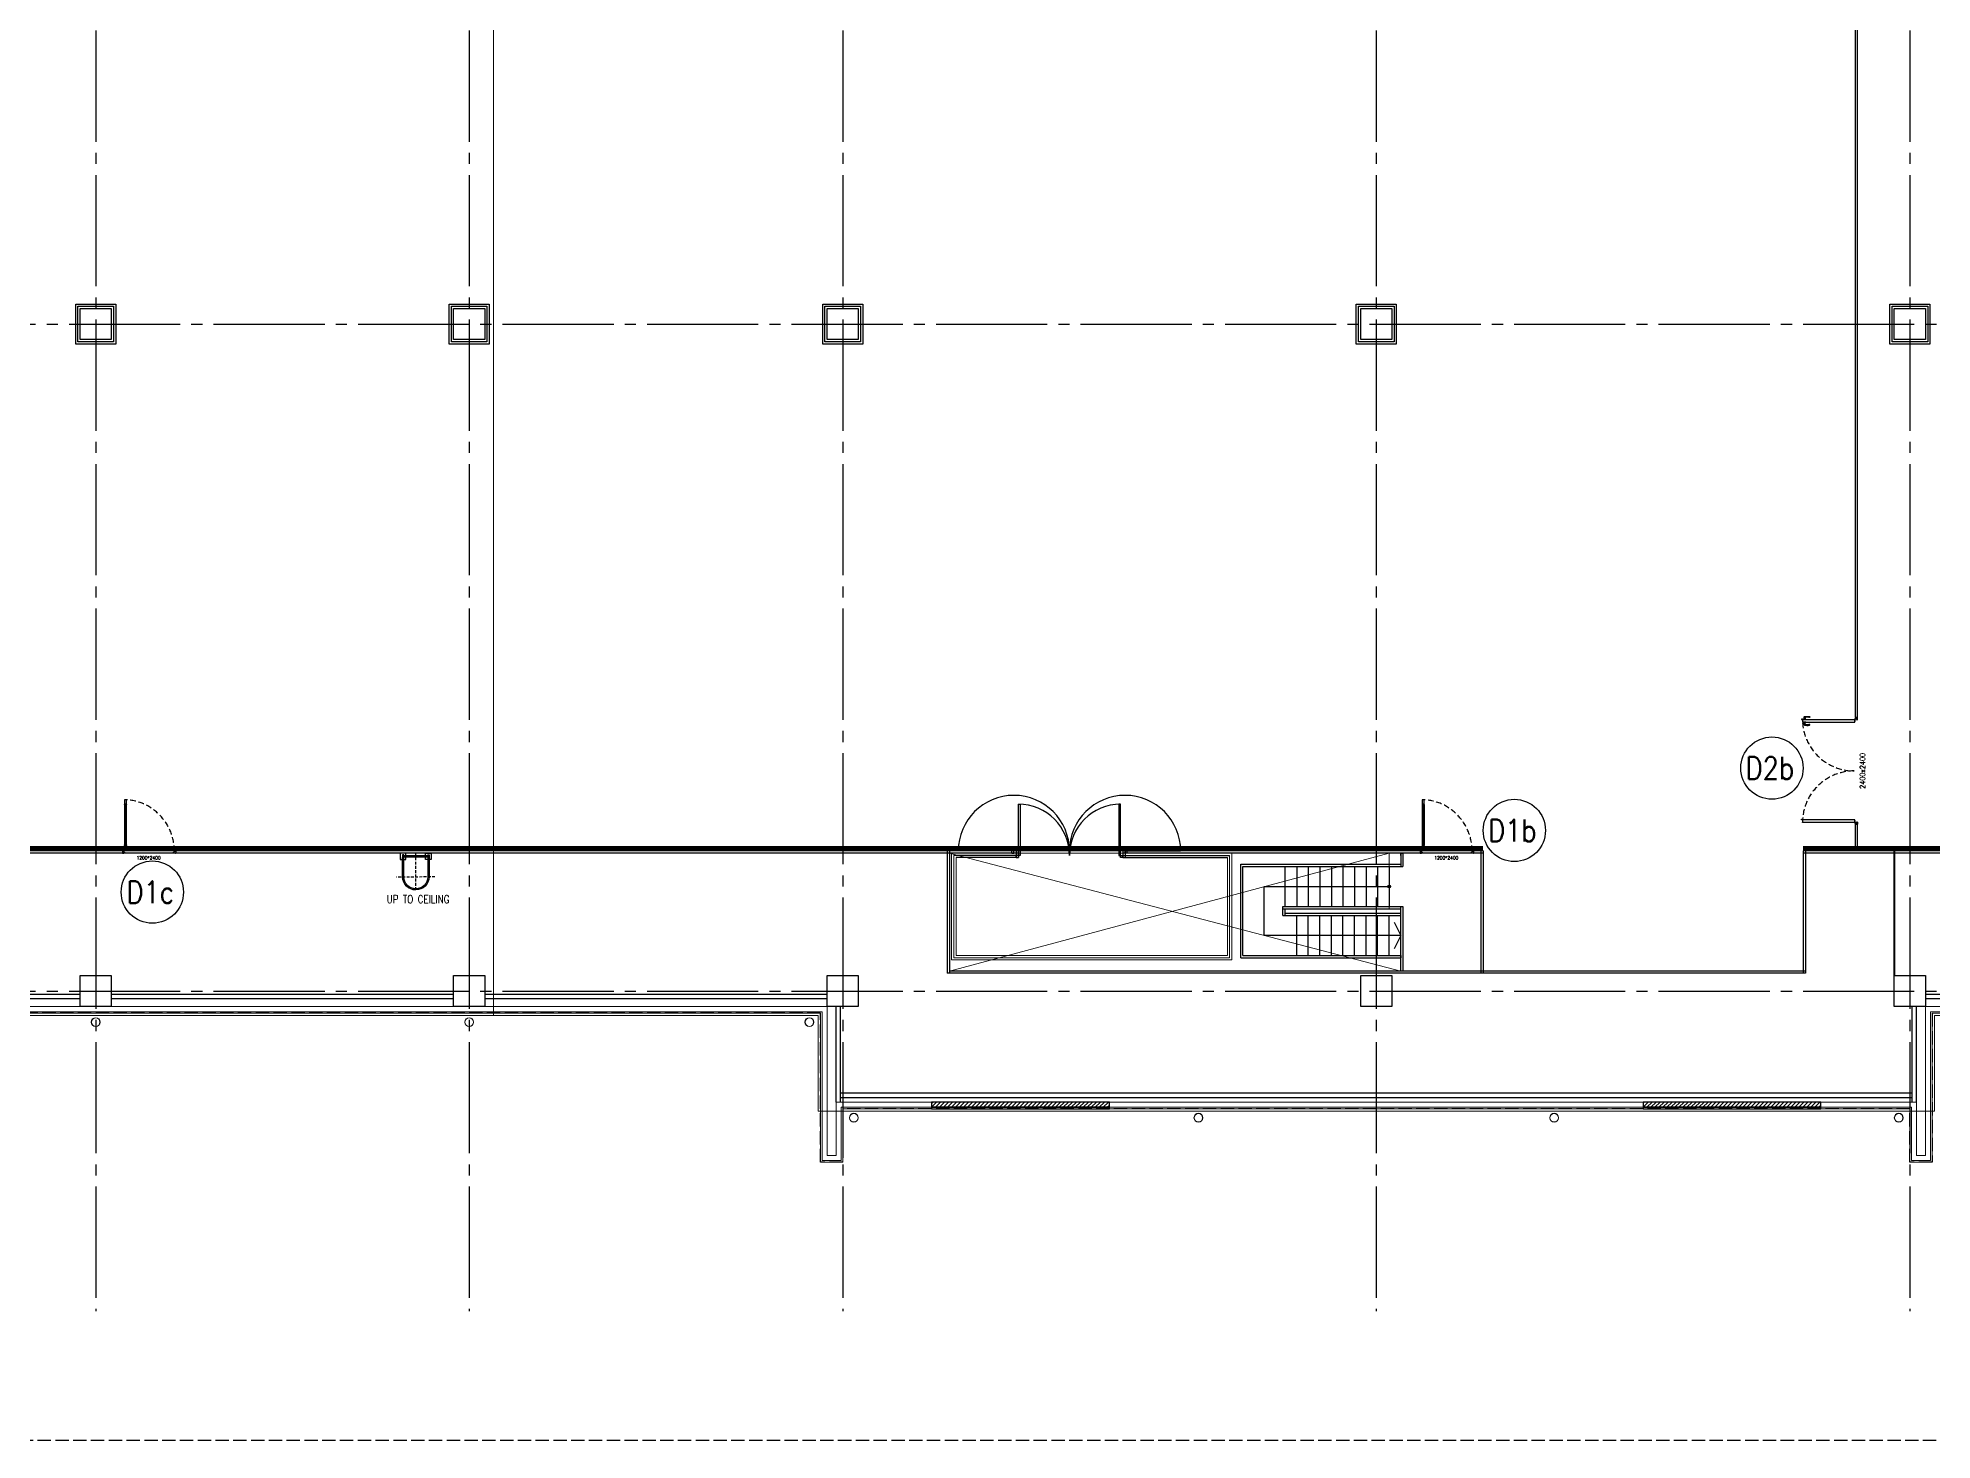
# Model space of a CAD drawing. Header units: millimetres. Extents: x -960 to 41501, y -1010 to 11880.
# Drawn here: x 10910 to 15170, y -1010 to 2144 of the extents above; entities that cross this region are included whole.
import ezdxf
from ezdxf.enums import TextEntityAlignment as Align
from ezdxf.lldxf.tags import DXFTag

# ---------------------------------------------------------------- set-up
doc = ezdxf.new("R2010")
doc.units = ezdxf.units.MM
doc.header["$LTSCALE"] = 100
for name, pattern in [('188K-SM-03-F10-ARCH-PA-Y2257103$0$18P6-SM-03-C40-ARCH-PA-Y2211058$0$DASHED', [19.05, 12.7, -6.35]), ('188K-SM-03-F10-ARCH-PA-Y2257103$0$AP5A-SM-03-F20-ARCH-PA-Y2230801+Y2230803$0$ALL-PA-TXT-Y2221201$0$DASHED', [19.05, 12.7, -6.35]), ('188K-SM-03-F10-ARCH-PA-Y2257103$0$DASHED', [19.05, 12.7, -6.35]), ('X-S-FAB-L10$0$COL-CEN-LIN', [3.25, 2.5, -0.25, 0.25, -0.25]), ('X-S-FAB-L10$0$HIDDEN', [0.4, 0.3, -0.1])]:
    doc.linetypes.add(name, pattern=pattern)
for name, color, linetype in [('0-xref', 7, 'Continuous'), ('188K-SM-03-F10-ARCH-PA-Y2257103$0$K-0-TXT-高度', 1, 'Continuous'), ('188K-SM-03-F10-ARCH-PA-Y2257103$0$K-Divider-7.5', 230, 'Continuous'), ('188K-SM-03-F10-ARCH-PA-Y2257103$0$K-Door', 4, 'Continuous'), ('188K-SM-03-F10-ARCH-PA-Y2257103$0$K-P-LAD-420', 5, 'Continuous'), ('188K-SM-03-F10-ARCH-PA-Y2257103$0$K-P1S-4.2-單抗', 3, 'Continuous'), ('188K-SM-03-F10-ARCH-PA-Y2257103$0$K-P2D-4.2-雙抗', 30, 'Continuous'), ('188K-SM-03-F10-ARCH-PA-Y2257103$0$K-TXT', 7, 'Continuous'), ('188K-SM-03-F10-ARCH-PA-Y2257103$0$K-岩棉 2hr 7.5-非抗', 14, 'Continuous'), ('188K-SM-03-F10-ARCH-PA-Y2257103$0$K-貼白鐵-1.5', 6, '188K-SM-03-F10-ARCH-PA-Y2257103$0$DASHED'), ('X-S-FAB-L10$0$0-arr', 8, 'Continuous'), ('X-S-FAB-L10$0$0-DIM-TXT', 8, 'Continuous'), ('X-S-FAB-L10$0$12', 8, 'Continuous'), ('X-S-FAB-L10$0$A-OBJE-MEP', 8, 'Continuous'), ('X-S-FAB-L10$0$A-WALL-EX', 8, 'Continuous'), ('X-S-FAB-L10$0$BLOCK', 8, 'Continuous'), ('X-S-FAB-L10$0$CCL', 8, 'X-S-FAB-L10$0$COL-CEN-LIN'), ('X-S-FAB-L10$0$COL', 8, 'Continuous'), ('X-S-FAB-L10$0$COL-S', 8, 'Continuous'), ('X-S-FAB-L10$0$Door', 8, 'Continuous'), ('X-S-FAB-L10$0$DW_Frame', 8, 'Continuous'), ('X-S-FAB-L10$0$ELEV', 8, 'Continuous'), ('X-S-FAB-L10$0$HID', 8, 'X-S-FAB-L10$0$HIDDEN'), ('X-S-FAB-L10$0$HR', 8, 'Continuous'), ('X-S-FAB-L10$0$OPEN', 8, 'Continuous'), ('X-S-FAB-L10$0$S-FNDN', 8, 'Continuous'), ('X-S-FAB-L10$0$ST', 8, 'Continuous'), ('X-S-FAB-L10$0$WALL_188K_EX', 8, 'Continuous')]:
    doc.layers.add(name, color=color, linetype=linetype)
doc.styles.add('188K-SM-03-F10-ARCH-PA-Y2257103$0$14P7-XFDP10$0$AA-TXT', font='simplex.shx', dxfattribs={"width": 0.8, "bigfont": 'chineset.shx'})
doc.styles.add('188K-SM-03-F10-ARCH-PA-Y2257103$0$18P2-XFDP10$0$AA-TXT', font='simplex.shx', dxfattribs={"width": 0.8, "bigfont": 'chineset.shx'})
doc.styles.add('188K-SM-03-F10-ARCH-PA-Y2257103$0$AP5A-SM-03-F20-ARCH-PA-Y2230801+Y2230803$0$ALL-PA-TXT-Y2221201$0$Standard', font='txt.shx', dxfattribs={"bigfont": 'chineset.shx'})
doc.styles.add('188K-SM-03-F10-ARCH-PA-Y2257103$0$Standard', font='txt.shx', dxfattribs={"bigfont": 'chineset.shx'})
doc.styles.add('X-S-FAB-L10$0$CHINA', font='simplex.shx', dxfattribs={"width": 0.75, "bigfont": 'chineset.shx'})
doc.styles.add('X-S-FAB-L10$0$Standard', font='', dxfattribs={"width": 0.8})
doc.styles.add('X-S-FAB-L10$0$TG_NOTE_TEXT', font='simplex.shx', dxfattribs={"width": 0.75, "bigfont": 'chineset.shx'})
doc.styles.get('X-S-FAB-L10$0$Standard').set_extended_font_data('Microsoft JhengHei')
tags = doc.linetypes.add('188K-SM-03-F10-ARCH-PA-Y2257103$0$S.P_LINE', pattern='A,12.7,-5.08,["S.P",188K-SM-03-F10-ARCH-PA-Y2257103$0$Standard,S=4,R=0,X=-2.54,Y=-1.27],-6.35', length=24.13).pattern_tags.tags
tags[6] = DXFTag(74, 10)

# ---------------------------------------------------------------- blocks, each defined once
blk = doc.blocks.new('X-S-FAB-L10$0$FAB2-L05')
at = {"layer": 'X-S-FAB-L10$0$CCL'}
for p, q in [((-15120, 11005), (-15120, 0)), ((-14280, 11005), (-14280, 0)), ((-13440, 11005), (-13440, 0)), ((-12240, 11005), (-12240, 0)), ((-11040, 11005), (-11040, 0)), ((-26880, 2220), (1210, 2220)), ((-26880, 720), (1210, 720))]:
    blk.add_line(p, q, dxfattribs=at)
at = {"layer": 'X-S-FAB-L10$0$COL-S'}
for points in [[(-15155, 2255), (-15085, 2255), (-15085, 2185), (-15155, 2185)], [(-14315, 2255), (-14245, 2255), (-14245, 2185), (-14315, 2185)], [(-13475, 2255), (-13405, 2255), (-13405, 2185), (-13475, 2185)], [(-12275, 2255), (-12205, 2255), (-12205, 2185), (-12275, 2185)], [(-11075, 2255), (-11005, 2255), (-11005, 2185), (-11075, 2185)], [(-15155, 755), (-15085, 755), (-15085, 685), (-15155, 685)], [(-14315, 755), (-14245, 755), (-14245, 685), (-14315, 685)], [(-13475, 755), (-13405, 755), (-13405, 685), (-13475, 685)], [(-12275, 755), (-12205, 755), (-12205, 685), (-12275, 685)], [(-11075, 755), (-11005, 755), (-11005, 685), (-11075, 685)]]:
    blk.add_lwpolyline(points, close=True, dxfattribs=at)
blk = doc.blocks.new('*U216')
at = {"color": 0}
for p, q in [((-5, -5), (-5, 0)), ((235, -5), (235, 0))]:
    blk.add_line(p, q, dxfattribs=at)
for points in [[(0, 0), (0, 115), (4.375, 115), (4.375, 0)], [(230, 0), (230, 115), (225.625, 115), (225.625, 0)]]:
    blk.add_lwpolyline(points, close=True, dxfattribs=at)
for centre, start, end in [((0, 0), 0, 90), ((230, 0), 90, 180)]:
    blk.add_arc(centre, 115, start, end, dxfattribs=at)
at = {"layer": 'X-S-FAB-L10$0$DW_Frame'}
for points in [[(-5, -5), (0, -5), (0, 0), (-5, 0)], [(235, -5), (230, -5), (230, 0), (235, 0)]]:
    blk.add_lwpolyline(points, dxfattribs=at)
at = {"color": 0, "style": 'X-S-FAB-L10$0$Standard', "width": 0.5}
for tag, p in [('NO', (-5, 5)), ('TYPE', (24.375, 5))]:
    blk.add_attdef(tag, text='', height=10, dxfattribs=at).set_placement(p, align=Align.BOTTOM_RIGHT)
blk.add_attdef('DESC', text='', height=10, dxfattribs=at).set_placement((24.375, 10), align=Align.BOTTOM_LEFT)
at = {"color": 0, "style": 'X-S-FAB-L10$0$TG_NOTE_TEXT', "width": 0.5, "flags": 1}
blk.add_attdef('WH', text='', height=20, dxfattribs=at).set_placement((235, 5), align=Align.BOTTOM_LEFT)
blk = doc.blocks.new('X-S-FAB-L10')
at = {"layer": 'X-S-FAB-L10$0$WALL_188K_EX'}
h = blk.add_hatch(dxfattribs=at)
h.set_pattern_fill('LINE', color=256, scale=2, angle=45)
h.set_pattern_definition([(45, (13221.6165, -265), (-4.49013, 4.49013), [])])
h.paths.add_polyline_path([(12920, -261.5), (13320, -261.5), (13320, -250), (12920, -250)])
h = blk.add_hatch(dxfattribs=at)
h.set_pattern_fill('LINE', color=256, scale=2, angle=45)
h.set_pattern_definition([(45, (14821.6165, -265), (-4.49013, 4.49013), [])])
h.paths.add_polyline_path([(14520, -261.5), (14920, -261.5), (14920, -250), (14520, -250)])
for p, q in [((13100, 310, 0), (13100, 315, 0)), ((13360, 310, 0), (13360, 315, 0))]:
    blk.add_line(p, q)
at = {"elevation": 0}
for points in [[(13105, 315), (12980, 315), (12980, 319.4), (13105, 319.4)], [(13355, 315), (13480, 315), (13480, 319.4), (13355, 319.4)]]:
    blk.add_lwpolyline(points, close=True, dxfattribs=at)
for centre in [(13105, 315, 0), (13355, 315, 0)]:
    blk.add_arc(centre, 125, 0, 180)
at = {"layer": 'X-S-FAB-L10$0$0-arr'}
for p, q in [((13960, 155), (13975, 125)), ((13975, 125), (13960, 95))]:
    blk.add_line(p, q, dxfattribs=at)
blk.add_circle((13949, 235), 3, dxfattribs=at)
at = {"layer": 'X-S-FAB-L10$0$12'}
for p, q in [((13667.5, 125), (13667.5, 235)), ((13667.5, 235), (13949, 235)), ((13975, 125), (13667.5, 125))]:
    blk.add_line(p, q, dxfattribs=at)
at = {"layer": 'X-S-FAB-L10$0$A-OBJE-MEP', "lineweight": 0, "flags": 128}
for points in [[(11049.5, -70, 1), (11030.5, -70, 1)], [(11889.5, -70, 1), (11870.5, -70, 1)], [(12654.5, -70, 1), (12635.5, -70, 1)], [(12754.5, -285, 1), (12735.5, -285, 1)], [(13529.5, -285, 1), (13510.5, -285, 1)], [(14329.5, -285, 1), (14310.5, -285, 1)], [(15104.5, -285, 1), (15085.5, -285, 1)]]:
    blk.add_lwpolyline(points, format="xyb", close=True, dxfattribs=at)
at = {"layer": 'X-S-FAB-L10$0$A-OBJE-MEP', "lineweight": 0}
for centre in [(11040, -70), (11880, -70), (12645, -70), (12745, -285), (13520, -285), (14320, -285), (15095, -285)]:
    blk.add_circle(centre, 10, dxfattribs=at)
at = {"layer": 'X-S-FAB-L10$0$A-WALL-EX', "lineweight": 0}
for p, q in [((12670, -46.5), (7705, -46.5)), ((12673.5, -46.5), (12670, -46.5)), ((12673.5, -46.5), (12670, -46.5)), ((12673.5, -50), (12673.5, -46.5)), ((12673.5, -381.5), (12673.5, -50)), ((15170, -46.5), (15166.5, -46.5)), ((15166.5, -46.5), (15166.5, -50)), ((15170, -46.5), (15166.5, -46.5)), ((15166.5, -50), (15166.5, -370)), ((17390, -46.5), (15170, -46.5)), ((12920, -265), (12920, -250)), ((13320, -265), (13320, -250)), ((14520, -265), (14520, -250)), ((14920, -265), (14920, -250)), ((12716.5, -261.5), (12716.5, -265)), ((12720, -261.5), (12716.5, -261.5)), ((12716.5, -261.5), (12716.5, -265)), ((12716.5, -265), (12716.5, -381.5)), ((12920, -261.5), (12720, -261.5)), ((14520, -261.5), (13320, -261.5)), ((15120, -261.5), (14920, -261.5)), ((15123.5, -261.5), (15120, -261.5)), ((15123.5, -265), (15123.5, -261.5)), ((15123.5, -265), (15123.5, -261.5)), ((15123.5, -381.5), (15123.5, -265)), ((12673.5, -381.5), (12685, -381.5)), ((12673.5, -381.5), (12685, -381.5)), ((12705, -381.5), (12685, -381.5)), ((12705, -381.5), (12716.5, -381.5)), ((12705, -381.5), (12716.5, -381.5)), ((15123.5, -381.5), (15135, -381.5)), ((15123.5, -381.5), (15135, -381.5)), ((15166.5, -381.5), (15135, -381.5)), ((15166.5, -381.5), (15166.5, -370)), ((15166.5, -381.5), (15166.5, -370))]:
    blk.add_line(p, q, dxfattribs=at)
at = {"layer": 'X-S-FAB-L10$0$A-WALL-EX', "lineweight": 0, "flags": 128}
for points in [[(12673.5, -35), (7705, -35)], [(12685, -35), (12673.5, -35)], [(12685, -370), (12685, -35)], [(15155, -35), (15166.5, -35)], [(15155, -35), (15155, -370)], [(17390, -35), (15166.5, -35)], [(7705, -50), (12670, -50)], [(7705, -50), (12670, -50)], [(7705, -50), (12670, -50)], [(7705, -50), (12670, -50)], [(7705, -50), (12670, -50)], [(7705, -50), (12670, -50)], [(7705, -50), (12670, -50)], [(7705, -50), (12670, -50)], [(12670, -50), (12670, -385)], [(15170, -381.5), (15170, -50)], [(15170, -50), (17390, -50)], [(12705, -250), (12705, -261.5)], [(12920, -250), (12705, -250)], [(14520, -250), (13320, -250)], [(15135, -250), (14920, -250)], [(15135, -250), (15135, -261.5)], [(12705, -261.5), (12705, -370)], [(12720, -265), (12920, -265)], [(12720, -385), (12720, -265)], [(15120, -265), (12720, -265)], [(15120, -265), (12720, -265)], [(15120, -265), (12720, -265)], [(12920, -265), (12720, -265)], [(12920, -265), (12720, -265)], [(12920, -265), (12720, -265)], [(12920, -265), (12720, -265)], [(13320, -265), (14520, -265)], [(14520, -265), (13320, -265)], [(14520, -265), (13320, -265)], [(14520, -265), (13320, -265)], [(14520, -265), (13320, -265)], [(14920, -265), (15120, -265)], [(15120, -265), (14920, -265)], [(15120, -265), (14920, -265)], [(15120, -265), (14920, -265)], [(15120, -265), (14920, -265)], [(15120, -265), (15120, -385)], [(15135, -370), (15135, -261.5)], [(12705, -370), (12685, -370)], [(15155, -370), (15135, -370)], [(15170, -385), (15170, -381.5)], [(12670, -385), (12673.5, -385)], [(12673.5, -385), (12716.5, -385)], [(12720, -385), (12716.5, -385)], [(15120, -385), (15123.5, -385)], [(15123.5, -385), (15170, -385)]]:
    blk.add_lwpolyline(points, dxfattribs=at)
at = {"layer": 'X-S-FAB-L10$0$COL'}
blk.add_line((13975, 125), (13667.5, 125), dxfattribs=at)
at = {"layer": 'X-S-FAB-L10$0$COL-S'}
for p, q in [((11005, 1535), (11075, 1535)), ((11005, 1465), (11005, 1535)), ((11075, 1535), (11075, 1465)), ((11845, 1535), (11915, 1535)), ((11845, 1465), (11845, 1535)), ((11915, 1535), (11915, 1465)), ((12685, 1535), (12755, 1535)), ((12685, 1465), (12685, 1535)), ((12755, 1535), (12755, 1465)), ((13885, 1535), (13955, 1535)), ((13885, 1465), (13885, 1535)), ((13955, 1535), (13955, 1465)), ((15085, 1535), (15155, 1535)), ((15085, 1465), (15085, 1535)), ((15155, 1535), (15155, 1465)), ((11075, 1465), (11005, 1465)), ((11915, 1465), (11845, 1465)), ((12755, 1465), (12685, 1465)), ((13955, 1465), (13885, 1465)), ((15155, 1465), (15085, 1465)), ((11005, 35), (11075, 35)), ((11005, -35), (11005, 35)), ((11075, 35), (11075, -35)), ((11845, 35), (11915, 35)), ((11845, -35), (11845, 35)), ((11915, 35), (11915, -35)), ((12685, 35), (12755, 35)), ((12685, -35), (12685, 35)), ((12755, 35), (12755, -35)), ((15085, 35), (15155, 35)), ((15085, -35), (15085, 35)), ((15155, 35), (15155, -35)), ((11075, -35), (11005, -35)), ((11915, -35), (11845, -35)), ((12755, -35), (12685, -35)), ((15155, -35), (15085, -35))]:
    blk.add_line(p, q, dxfattribs=at)
at = {"layer": 'X-S-FAB-L10$0$Door'}
blk.add_line((13110, 300), (13110, 305), dxfattribs=at)
at = {"layer": 'X-S-FAB-L10$0$DW_Frame', "elevation": 0}
for points in [[(13100, 310), (13105, 310), (13105, 315), (13100, 315)], [(13360, 310), (13355, 310), (13355, 315), (13360, 315)]]:
    blk.add_lwpolyline(points, dxfattribs=at)
at = {"layer": 'X-S-FAB-L10$0$ELEV', "lineweight": 0}
for p, q in [((12970, 75), (12970, 305)), ((12975, 300), (12975, 80)), ((13585, 80), (13585, 300)), ((13590, 305), (13590, 75)), ((13590, 75), (12970, 75)), ((12975, 80), (13585, 80))]:
    blk.add_line(p, q, dxfattribs=at)
at = {"layer": 'X-S-FAB-L10$0$ELEV'}
for p, q in [((13110, 305), (12970, 305)), ((13110, 300), (12975, 300)), ((13350, 305), (13590, 305)), ((13350, 300), (13350, 305)), ((13350, 300), (13585, 300))]:
    blk.add_line(p, q, dxfattribs=at)
at = {"layer": 'X-S-FAB-L10$0$ELEV', "lineweight": 0}
blk.add_lwpolyline([(13595, 310), (13595, 70), (12965, 70), (12965, 310)], close=True, dxfattribs=at)
at = {"layer": 'X-S-FAB-L10$0$HID'}
for p, q in [((12670, -50), (7705, -50)), ((12670, -385), (12670, -50)), ((15170, -50), (15170, -385)), ((15120, -265), (12720, -265)), ((12720, -265), (12720, -385)), ((15120, -385), (15120, -265)), ((12720, -385), (12670, -385)), ((15170, -385), (15120, -385)), ((2509.4, -1010), (17209, -1010))]:
    blk.add_line(p, q, dxfattribs=at)
at = {"layer": 'X-S-FAB-L10$0$HR'}
for p, q in [((13975, 310, 0), (13975, 280, 0)), ((13975, 305, 0), (13975, 310, 0)), ((13975, 310, 0), (13980, 310, 0)), ((13980, 310, 0), (13980, 280, 0)), ((13615, 285), (13975, 285, 0)), ((13615, 75), (13615, 285)), ((13620, 280), (13980, 280, 0)), ((13620, 80), (13620, 280)), ((13710, 190), (13975, 190, 0)), ((13710, 170), (13710, 190)), ((13710, 185), (13975, 185, 0)), ((13715, 170), (13715, 185)), ((13715, 175), (13975, 175)), ((13975, 185, 0), (13975, 190, 0)), ((13975, 45), (13975, 190)), ((13975, 190), (13980, 190)), ((13975, 170), (13975, 175)), ((13980, 190), (13980, 45)), ((13710, 170), (13975, 170)), ((13615, 75), (13975, 75)), ((13620, 80), (13975, 80)), ((13975, 80), (13975, 75)), ((13980, 45), (13975, 45))]:
    blk.add_line(p, q, dxfattribs=at)
at = {"layer": 'X-S-FAB-L10$0$OPEN', "lineweight": 0}
for p, q in [((12960, 310, 0), (13949, 310, 0)), ((12960, 45, 0), (12960, 310, 0)), ((13949, 310, 0), (12960, 45, 0)), ((12960, 310, 0), (13975, 45, 0)), ((13949, 310, 0), (13949, 185, 0)), ((13949, 185, 0), (13975, 185, 0)), ((13975, 185, 0), (13975, 45, 0)), ((13975, 45, 0), (12960, 45, 0))]:
    blk.add_line(p, q, dxfattribs=at)
at = {"layer": 'X-S-FAB-L10$0$OPEN'}
blk.add_line((13975, 45, 0), (13975, 185, 0), dxfattribs=at)
at = {"layer": 'X-S-FAB-L10$0$S-FNDN', "lineweight": 0, "flags": 128}
for points in [[(11935, 9055), (4350, 9055), (4350, 7470), (9330, 7470), (9330, -55), (11935, -55), (11935, 4530), (11070, 4530), (11070, 5003), (11935, 5003)], [(11070, 4530), (11935, 4530), (11935, -55), (12665, -55), (12665, -270), (15175, -270), (15175, -55), (15905, -55), (15905, 4530), (16672.5, 4530), (16672.5, 5003), (15905, 5003), (15905, 9055), (11935, 9055), (11935, 5003), (11070, 5003)]]:
    blk.add_lwpolyline(points, close=True, dxfattribs=at)
at = {"layer": 'X-S-FAB-L10$0$ST'}
for p, q in [((13715, 190), (13715, 280)), ((13741, 280), (13741, 190)), ((13767, 280), (13767, 190)), ((13793, 280), (13793, 190)), ((13819, 280), (13819, 190)), ((13845, 280), (13845, 190)), ((13871, 280), (13871, 190)), ((13897, 280), (13897, 190)), ((13923, 280), (13923, 190)), ((13949, 280), (13949, 190)), ((13741, 80), (13741, 170)), ((13767, 80), (13767, 170)), ((13793, 80), (13793, 170)), ((13819, 80), (13819, 170)), ((13845, 80), (13845, 170)), ((13871, 80), (13871, 170)), ((13897, 80), (13897, 170)), ((13923, 80), (13923, 170)), ((13949, 80), (13949, 170)), ((13975, 80), (13975, 170))]:
    blk.add_line(p, q, dxfattribs=at)
at = {"layer": 'X-S-FAB-L10$0$WALL_188K_EX'}
for points in [[(12920, -261.5), (13320, -261.5), (13320, -250), (12920, -250)], [(14520, -261.5), (14920, -261.5), (14920, -250), (14520, -250)], [(12920, -265), (13320, -265), (13320, -261.5), (12920, -261.5)], [(14520, -265), (14920, -265), (14920, -261.5), (14520, -261.5)]]:
    blk.add_lwpolyline(points, close=True, dxfattribs=at)
at = {"layer": 'X-S-FAB-L10$0$BLOCK'}
blk.add_blockref('X-S-FAB-L10$0$FAB2-L05', (26160, -720), dxfattribs=at)
at = {"layer": 'X-S-FAB-L10$0$Door'}
blk.add_blockref('*U216', (13115, 305), dxfattribs=at)
at = {"style": 'X-S-FAB-L10$0$TG_NOTE_TEXT', "width": 0.5, "flags": 1}
for p in [(7463.3, 9020), (18268.3, 8649), (11197.8, 4800.2), (16485.8, 4800.2), (25420.3, 2635), (13360, 320, 0), (7463.3, -33.3)]:
    blk.add_attdef('WH', text='', height=20, dxfattribs=at).set_placement(p, align=Align.BOTTOM_LEFT)
at = {"width": 0.5}
for style, p in [('X-S-FAB-L10$0$TG_NOTE_TEXT', (7585, 9020)), ('X-S-FAB-L10$0$TG_NOTE_TEXT', (18390, 8649)), ('X-S-FAB-L10$0$TG_NOTE_TEXT', (11117.5, 4813.5)), ('X-S-FAB-L10$0$TG_NOTE_TEXT', (16607.5, 4813.5)), ('X-S-FAB-L10$0$TG_NOTE_TEXT', (25350, 2635)), ('X-S-FAB-L10$0$Standard', (13129.4, 325, 0)), ('X-S-FAB-L10$0$TG_NOTE_TEXT', (7585, -20))]:
    blk.add_attdef('DESC', text='', height=10, dxfattribs=dict(at, style=style)).set_placement(p, align=Align.BOTTOM_LEFT)
for tag, style, p in [('TYPE', 'X-S-FAB-L10$0$TG_NOTE_TEXT', (7619.3, 9020)), ('NO', 'X-S-FAB-L10$0$TG_NOTE_TEXT', (7650.1, 9020)), ('TYPE', 'X-S-FAB-L10$0$TG_NOTE_TEXT', (18424.2, 8649)), ('NO', 'X-S-FAB-L10$0$TG_NOTE_TEXT', (18455, 8649)), ('NO', 'X-S-FAB-L10$0$TG_NOTE_TEXT', (11088.6, 4813.5)), ('TYPE', 'X-S-FAB-L10$0$TG_NOTE_TEXT', (11151.8, 4813.5)), ('TYPE', 'X-S-FAB-L10$0$TG_NOTE_TEXT', (16641.8, 4813.5)), ('NO', 'X-S-FAB-L10$0$TG_NOTE_TEXT', (16672.6, 4813.5)), ('NO', 'X-S-FAB-L10$0$TG_NOTE_TEXT', (25313, 2635)), ('TYPE', 'X-S-FAB-L10$0$TG_NOTE_TEXT', (25350, 2635)), ('NO', 'X-S-FAB-L10$0$Standard', (13100, 320, 0)), ('TYPE', 'X-S-FAB-L10$0$Standard', (13129.4, 320, 0)), ('TYPE', 'X-S-FAB-L10$0$TG_NOTE_TEXT', (7619.3, -20)), ('NO', 'X-S-FAB-L10$0$TG_NOTE_TEXT', (7650.1, -20))]:
    blk.add_attdef(tag, text='', height=10, dxfattribs=dict(at, style=style)).set_placement(p, align=Align.BOTTOM_RIGHT)
at = {"style": 'X-S-FAB-L10$0$TG_NOTE_TEXT', "width": 0.5, "flags": 1}
for rotation, p in [(180, (43, 7480)), (180, (943, 7480)), (90, (24310, 3717.8)), (270, (17080, 1711.7))]:
    blk.add_attdef('WH', text='', height=20, rotation=rotation, dxfattribs=at).set_placement(p, align=Align.BOTTOM_LEFT)
at = {"width": 0.5}
for rotation, style, p in [(180, 'X-S-FAB-L10$0$Standard', (317.6, 7480)), (180, 'X-S-FAB-L10$0$Standard', (1217.6, 7480)), (90, 'X-S-FAB-L10$0$TG_NOTE_TEXT', (24310, 3647.5)), (270, 'X-S-FAB-L10$0$TG_NOTE_TEXT', (17080, 1605))]:
    blk.add_attdef('DESC', text='', height=10, rotation=rotation, dxfattribs=dict(at, style=style)).set_placement(p, align=Align.BOTTOM_LEFT)
for tag, rotation, style, p in [('TYPE', 180, 'X-S-FAB-L10$0$Standard', (317.6, 7480)), ('NO', 180, 'X-S-FAB-L10$0$Standard', (347, 7480)), ('TYPE', 180, 'X-S-FAB-L10$0$Standard', (1217.6, 7480)), ('NO', 180, 'X-S-FAB-L10$0$Standard', (1247, 7480)), ('TYPE', 90, 'X-S-FAB-L10$0$TG_NOTE_TEXT', (24310, 3647.5)), ('NO', 90, 'X-S-FAB-L10$0$TG_NOTE_TEXT', (24310, 3610.5)), ('TYPE', 270, 'X-S-FAB-L10$0$TG_NOTE_TEXT', (17080, 1605)), ('NO', 270, 'X-S-FAB-L10$0$TG_NOTE_TEXT', (17080, 1573))]:
    blk.add_attdef(tag, text='', height=10, rotation=rotation, dxfattribs=dict(at, style=style)).set_placement(p, align=Align.BOTTOM_RIGHT)
at = {"layer": 'X-S-FAB-L10$0$0-DIM-TXT', "style": 'X-S-FAB-L10$0$CHINA', "width": 0.75}
for p in [(667.4, 7855.1, -2689.4), (22627.4, 6728.8), (25644.7, 6728.8), (24778.8, 5569.1), (1118.3, 4980), (417.8, 4594.6), (23874.8, 4355), (22927.4, 4330.1), (23749.9, 3901.4), (417.8, 3765.2), (1118.3, 3730), (417.8, 3115.8), (536.9, 2227.8), (16909, 1782.7), (888.4, 880.5), (16977.4, 750), (18878.8, 750), (21364, 526.9), (25641.2, 553.2)]:
    blk.add_attdef('HIG', text='', height=80, dxfattribs=at).set_placement(p, align=Align.MIDDLE_LEFT)
blk = doc.blocks.new('188K-SM-03-F10-ARCH-PA-Y2257103$0$單開庫板門-1200x2400)圓型拉環鎖+輔助鎖)')
at = {"ltscale": 0.1}
for p, q in [((26008.6, -11403.6), (26004.5, -11403.6)), ((26004.5, -11403.6), (26004.5, -11414.1)), ((26004.5, -11414.1), (26004.5, -11415.3)), ((26004.5, -11414.1), (26008.6, -11414.1)), ((26004.5, -11415.4), (26004.6, -11415.5)), ((26008.6, -11414), (26004.6, -11414)), ((26004.6, -11414.3), (26004.6, -11414.2)), ((26004.6, -11415.3), (26004.6, -11414.5)), ((26004.7, -11414.1), (26006.5, -11414.1)), ((26005.1, -11414.4), (26004.7, -11414.4)), ((26004.7, -11414.5), (26005.1, -11414.5)), ((26004.7, -11414.5), (26004.7, -11506)), ((26004.7, -11506), (26004.7, -11414.5)), ((26004.7, -11414.5), (26004.7, -11414.5)), ((26004.7, -11415.4), (26004.7, -11415.3)), ((26005.2, -11414.4), (26005.2, -11414.4)), ((26006.5, -11414.1), (26006.6, -11414.1)), ((26006.6, -11414.1), (26006.6, -11414.1)), ((26006.6, -11414.1), (26008.4, -11414.1)), ((26008.4, -11414.4), (26008, -11414.4)), ((26008, -11414.4), (26008, -11414.4)), ((26008, -11414.5), (26008.4, -11414.5)), ((26008.4, -11506), (26008.4, -11414.5)), ((26008.4, -11414.5), (26008.4, -11414.5)), ((26008.4, -11414.5), (26008.4, -11506)), ((26008.4, -11415.3), (26008.4, -11415.4)), ((26008.5, -11414.2), (26008.5, -11414.3)), ((26008.5, -11414.5), (26008.5, -11415.3)), ((26008.5, -11415.5), (26008.6, -11415.4)), ((26008.6, -11414.1), (26008.6, -11403.6)), ((26008.6, -11415.3), (26008.6, -11414.1)), ((25999.5, -11519.7), (25999.5, -11523.2)), ((26002.5, -11519.1), (26000, -11519.1)), ((26000, -11523.7), (26002.4, -11523.7)), ((26002.4, -11523.7), (26004.1, -11522.6)), ((26002.9, -11518.5), (26002.6, -11518.5)), ((26002.6, -11518.5), (26002.6, -11521)), ((26002.6, -11521.9), (26002.6, -11519.3)), ((26002.6, -11521), (26002.9, -11521)), ((26003.4, -11521.9), (26002.6, -11521.9)), ((26002.9, -11521), (26002.9, -11518.5)), ((26003.3, -11522.2), (26003.3, -11522)), ((26003.3, -11522), (26003.4, -11522)), ((26004, -11522.2), (26003.3, -11522.2)), ((26008.3, -11517.5), (26003.6, -11517.5)), ((26003.6, -11517.5), (26003.6, -11517.7)), ((26003.6, -11517.7), (26008.3, -11517.7)), ((26004.1, -11521.9), (26003.9, -11521.9)), ((26003.9, -11522), (26004, -11522)), ((26004, -11522), (26004, -11522.2)), ((26004.2, -11522.4), (26004.2, -11521.9)), ((26008.6, -11506.4), (26004.5, -11506.4)), ((26004.5, -11506.4), (26004.5, -11518)), ((26004.5, -11518), (26008.6, -11518)), ((26004.7, -11506), (26004.7, -11506)), ((26008.3, -11517.7), (26008.3, -11517.5)), ((26008.4, -11506), (26008.4, -11506)), ((26008.6, -11518), (26008.6, -11506.4)), ((26114.8, -11521.9), (26115.1, -11521.9)), ((26114.8, -11522.4), (26114.8, -11521.9)), ((26114.9, -11522), (26114.9, -11522.2)), ((26115.1, -11522), (26114.9, -11522)), ((26114.9, -11522.2), (26115.7, -11522.2)), ((26116.6, -11523.7), (26114.9, -11522.6)), ((26115.5, -11521.9), (26116.3, -11521.9)), ((26115.7, -11522), (26115.5, -11522)), ((26115.7, -11522.2), (26115.7, -11522)), ((26116.3, -11521.9), (26116.3, -11519.3)), ((26116.5, -11519.1), (26119, -11519.1)), ((26119, -11523.7), (26116.6, -11523.7)), ((26119.5, -11519.7), (26119.5, -11523.2))]:
    blk.add_line(p, q, dxfattribs=at)
for points in [[(25999.5, -11518.9), (25999.5, -11523.9)], [(26119.5, -11518.9), (26119.5, -11523.9)]]:
    blk.add_lwpolyline(points)
blk.add_lwpolyline([(26006.6, -11506.4), (26006.5, -11506.3), (26004.7, -11506.3, -0.414214), (26004.6, -11506.3), (26004.6, -11506.1, -0.414214), (26004.7, -11506.1), (26005.1, -11506.1, 0.414214), (26005.2, -11506.1), (26005.2, -11506, 0.414214), (26005.1, -11506), (26004.7, -11506, -0.414214), (26004.6, -11506), (26004.6, -11505.2, -0.414214), (26004.7, -11505.2), (26004.7, -11505.2, 0.414214), (26004.7, -11505.2), (26004.7, -11505, 0.72636), (26004.6, -11505), (26004.5, -11505.1, 0.158507), (26004.5, -11505.2), (26004.5, -11506.4, 0.414214), (26004.6, -11506.5), (26008.6, -11506.5, 0.414214), (26008.6, -11506.4), (26008.6, -11505.2, 0.158507), (26008.6, -11505.1), (26008.5, -11505, 0.72636), (26008.4, -11505), (26008.4, -11505.2, 0.414214), (26008.5, -11505.2, -0.414214), (26008.5, -11505.2), (26008.5, -11506, -0.414214), (26008.4, -11506), (26008, -11506, 0.414214), (26008, -11506), (26008, -11506.1, 0.414214), (26008, -11506.1), (26008.4, -11506.1, -0.414214), (26008.5, -11506.1), (26008.5, -11506.3, -0.414214), (26008.4, -11506.3), (26006.6, -11506.3)], format="xyb", close=True, dxfattribs=at)
for centre, radius, start, end in [((26004.6, -11414.1), 0.0313, 90, 180), ((26004.6, -11415.3), 0.0313, 180, 216.0274), ((26004.7, -11414.2), 0.0313, 90, 180), ((26004.7, -11414.3), 0.0313, 180, 270), ((26004.7, -11414.5), 0.0313, 90, 180), ((26004.7, -11415.3), 0.0209, 180, 270), ((26004.7, -11415.4), 0.0313, 216.0274, 360), ((26004.7, -11415.3), 0.0209, 360, 90), ((26005.1, -11414.4), 0.0313, 270, 0), ((26005.1, -11414.4), 0.0313, 0, 90), ((26008, -11414.4), 0.0313, 90, 180), ((26008, -11414.4), 0.0313, 180, 270), ((26008.4, -11414.2), 0.0313, 360, 90), ((26008.4, -11414.3), 0.0313, 270, 0), ((26008.4, -11414.5), 0.0313, 0, 90), ((26008.5, -11415.3), 0.0209, 90, 180), ((26008.5, -11415.4), 0.0313, 180, 323.9726), ((26008.5, -11415.3), 0.0209, 270, 360), ((26008.6, -11414.1), 0.0313, 360, 90), ((26008.6, -11415.3), 0.0313, 323.9726, 360)]:
    blk.add_arc(centre, radius, start, end, dxfattribs=at)
at = {"linetype": '188K-SM-03-F10-ARCH-PA-Y2257103$0$AP5A-SM-03-F20-ARCH-PA-Y2230801+Y2230803$0$ALL-PA-TXT-Y2221201$0$DASHED', "ltscale": 0.01}
blk.add_arc((26001.1, -11518.7), 115.3, 359.8531, 85.8135, dxfattribs=at)
at = {"ltscale": 0.1}
for centre, major_axis, start_param, end_param in [((26000, -11519.7), (0.369, -0.369), 2.356194, 3.926991), ((26000, -11523.2), (-0.369, -0.369), 5.497787, 7.068583), ((26002.5, -11519.3), (0.111, -0.111), 7.068583, 8.63938), ((26003.4, -11521.9), (-0.0369, -0.0369), 0.785398, 3.926991), ((26003.9, -11521.9), (-0.0369, -0.0369), 3.926991, 7.068583), ((26004.1, -11521.9), (0.0369, -0.0369), 7.068583, 8.63938), ((26003.9, -11522.4), (0.221, -0.221), 6.162283, 7.068583), ((26114.8, -11521.9), (-0.0369, -0.0369), -2.356194, -0.785398), ((26115.1, -11522.4), (-0.221, -0.221), -0.785398, 0.120903), ((26115.1, -11521.9), (0.0369, -0.0369), -0.785398, 2.356194), ((26115.5, -11521.9), (0.0369, -0.0369), 2.356194, 5.497787), ((26116.5, -11519.3), (-0.111, -0.111), -2.356194, -0.785398), ((26119, -11519.7), (-0.369, -0.369), 2.356194, 3.926991), ((26119, -11523.2), (0.369, -0.369), -0.785398, 0.785398)]:
    blk.add_ellipse(centre, major_axis=major_axis, ratio=1, start_param=start_param, end_param=end_param, dxfattribs=at)
at = {"ltscale": 0.1, "extrusion": (0, 0, -1)}
blk.add_ellipse((26003.1, -11517.9), major_axis=(-0.516, 0.516), ratio=1, start_param=5.497787, end_param=11.780972, dxfattribs=at)
at = {"color": 8, "ltscale": 0.1, "style": '188K-SM-03-F10-ARCH-PA-Y2257103$0$AP5A-SM-03-F20-ARCH-PA-Y2230801+Y2230803$0$ALL-PA-TXT-Y2221201$0$Standard', "width": 0.85}
blk.add_text('1200*2400', height=8, dxfattribs=at).set_placement((26058.4, -11534.4), align=Align.MIDDLE_CENTER)
blk = doc.blocks.new('188K-SM-03-F10-ARCH-PA-Y2257103$0$雙開門-2400×2400')
for p, q in [((225.2, 117.7), (223.8, 117.6)), ((229.2, 117.7), (225.2, 117.7)), ((225.2, 115.5), (229.2, 115.5)), ((229.2, 119), (229.2, 114.1)), ((230, 119), (229.2, 119)), ((229.2, 114.1), (230, 114.1)), ((230, 114.1), (230, 119)), ((0, 2.5), (0, -2.5)), ((0, -1.9), (0, 1.9)), ((0.6, 2.5), (3, 2.5)), ((3, 2.5), (3, 0.2)), ((3, 0.2), (3, 0.2)), ((239.4, 2.5), (237, 2.5)), ((237, 2.5), (237, -0.2)), ((237, -0.2), (237, 0)), ((240, 2.5), (240, -2.5)), ((240, -1.9), (240, 1.9)), ((3, -2.5), (0.6, -2.5)), ((4.7, -1.9), (3, -2.5)), ((3.7, -0.6), (3.9, -0.6)), ((3.9, -0.6), (4, -0.6)), ((4.1, -0.7), (4, -0.7)), ((4, -0.7), (4, -1.5)), ((4, -1.5), (4.6, -1.5)), ((4.5, -0.2), (4.1, -0.2)), ((4.1, -0.7), (4.1, -0.7)), ((4.6, -0.7), (4.5, -0.7)), ((4.5, -0.7), (4.5, -0.7)), ((4.6, -0.6), (4.7, -0.6)), ((4.6, -1.5), (4.6, -0.7)), ((4.7, -0.6), (4.8, -0.6)), ((5, -0.8), (5, -1.5)), ((235, -0.8), (235, -1.5)), ((235.3, -0.6), (235.2, -0.6)), ((235.4, -0.6), (235.3, -0.6)), ((235.3, -1.9), (237, -2.5)), ((235.4, -1.5), (235.4, -0.7)), ((235.4, -0.7), (235.5, -0.7)), ((236, -1.5), (235.4, -1.5)), ((235.5, -0.2), (235.9, -0.2)), ((235.5, -0.7), (235.5, -0.7)), ((235.9, -0.7), (235.9, -0.7)), ((235.9, -0.7), (236, -0.7)), ((236.1, -0.6), (236, -0.6)), ((236, -0.7), (236, -1.5)), ((236.3, -0.6), (236.1, -0.6)), ((237, -2.5), (239.4, -2.5))]:
    blk.add_line(p, q)
for points in [[(10.9, 121.6), (10.9, 123.4), (10.9, 121.6), (4.3, 121.6), (4.3, 121.5), (4.7, 121.5), (4.7, 120.4, 0.414214), (4.8, 120.3), (5, 120.3), (5, 120.4), (4.9, 120.4), (4.9, 121.4), (5, 121.4), (5, 4.1), (4.9, 4.1), (4.9, 5.1), (5, 5.1), (5, 5.2), (4.8, 5.2, 0.414214), (4.7, 5.1), (4.7, 4, 0.414214), (4.8, 3.8), (10.2, 3.8, 0.414214), (10.3, 4), (10.3, 5.1, 0.414214), (10.2, 5.2), (10, 5.2), (10, 5.1), (10.1, 5.1), (10.1, 4.1), (10, 4.1), (10, 121.4), (10.1, 121.4), (10.1, 120.4), (10, 120.4), (10, 120.3), (10.2, 120.3, 0.414214), (10.3, 120.4), (10.3, 121.4), (11.1, 121.4, 0.414214), (11.1, 121.4), (11.1, 123.6, 0.414214), (11.1, 123.7), (10.3, 123.7), (10.3, 123.4), (10.9, 123.4)], [(235.9, 121.6), (235.9, 123.4), (235.9, 121.6), (229.3, 121.6), (229.3, 121.5), (229.7, 121.5), (229.7, 120.4, 0.414214), (229.8, 120.3), (230, 120.3), (230, 120.4), (229.9, 120.4), (229.9, 121.4), (230, 121.4), (230, 4.1), (229.9, 4.1), (229.9, 5.1), (230, 5.1), (230, 5.2), (229.8, 5.2, 0.414214), (229.7, 5.1), (229.7, 4, 0.414214), (229.8, 3.8), (235.2, 3.8, 0.414214), (235.3, 4), (235.3, 5.1, 0.414214), (235.2, 5.2), (235, 5.2), (235, 5.1), (235.1, 5.1), (235.1, 4.1), (235, 4.1), (235, 121.4), (235.1, 121.4), (235.1, 120.4), (235, 120.4), (235, 120.3), (235.2, 120.3, 0.414214), (235.3, 120.4), (235.3, 121.4), (236.1, 121.4, 0.414214), (236.1, 121.4), (236.1, 123.6, 0.414214), (236.1, 123.7), (235.3, 123.7), (235.3, 123.4), (235.9, 123.4)], [(235.8, 117.7), (239.8, 117.7), (241.2, 117.6, -0.327495), (242, 116.9, -0.089847), (242.2, 106.2, -1.144881), (240.3, 106.6, 0.137079), (240.3, 114.9, 0.349357), (239.8, 115.5), (235.8, 115.5)]]:
    blk.add_lwpolyline(points, format="xyb")
blk.add_lwpolyline([(235, 114.1), (235, 119), (235.8, 119), (235.8, 114.1)], close=True)
at = {"ltscale": 500}
for points in [[(3.3, 0.3), (3.3, 3.1), (3, 3.1), (3, 0.3)], [(8.5, 3.8), (4, 3.8), (4, 4.1), (8.5, 4.1)], [(231.5, 3.8), (236, 3.8), (236, 4.1), (231.5, 4.1)], [(236.7, -0.1), (236.7, 3.1), (237, 3.1), (237, -0.1)]]:
    blk.add_lwpolyline(points, close=True, dxfattribs=at)
at = {"linetype": '188K-SM-03-F10-ARCH-PA-Y2257103$0$DASHED', "ltscale": 0.01}
for centre, start, end in [((3.5, 5.1), 0, 85.9993), ((236.5, 5.1), 94.0007, 180)]:
    blk.add_arc(centre, 116.5, start, end, dxfattribs=at)
for centre, radius, start, end in [((0.6, 1.9), 0.598, 90, 180), ((3.9, 0.2), 0.855, 178.2453, 256.7344), ((236.3, 0), 0.659, 270, 360), ((239.4, 1.9), 0.598, 0, 90), ((0.6, -1.9), 0.598, 180, 270), ((4.3, -0.6), 0.427, 111.7868, 180), ((4, -0.7), 0.11, 360, 90), ((4.3, -0.6), 0.427, 0, 68.2132), ((4.6, -0.7), 0.11, 90, 180), ((4.5, -1.5), 0.5, 288.9704, 0), ((4.8, -0.8), 0.2, 0, 90), ((235.2, -0.8), 0.2, 90, 180), ((235.5, -1.5), 0.5, 180, 251.0296), ((235.7, -0.6), 0.427, 111.7868, 180), ((235.4, -0.7), 0.11, 360, 90), ((235.7, -0.6), 0.427, 0, 68.2132), ((236, -0.7), 0.11, 90, 180), ((239.4, -1.9), 0.598, 270, 360)]:
    blk.add_arc(centre, radius, start, end)
for centre, major_axis, start_param, end_param in [((252.5, 110.9), (-21.3, 21.3), 0.585307, 0.943734), ((223.8, 106.3), (-0.707, 0.707), 0.872811, 4.284184), ((223.9, 116.7), (0.624, 0.624), 0.866962, 2.13291), ((239.6, 110.8), (-10.9, 10.9), 0.51383, 1.058752), ((225.3, 114.9), (-0.417, 0.417), -0.669314, 0.675093)]:
    blk.add_ellipse(centre, major_axis=major_axis, ratio=1, start_param=start_param, end_param=end_param)
at = {"ltscale": 500, "extrusion": (0, 0, -1)}
blk.add_ellipse((3.5, 3.6), major_axis=(0.495, 0.495), ratio=1, start_param=3.926991, end_param=10.210176, dxfattribs=at)
at = {"ltscale": 500}
blk.add_ellipse((236.5, 3.6), major_axis=(-0.495, 0.495), ratio=1, start_param=3.926991, end_param=10.210176, dxfattribs=at)
at = {"color": 8, "style": '188K-SM-03-F10-ARCH-PA-Y2257103$0$14P7-XFDP10$0$AA-TXT', "width": 0.8}
blk.add_text('2400x2400', height=12, dxfattribs=at).set_placement((120, -13.5), align=Align.MIDDLE_CENTER)
blk = doc.blocks.new('188K-SM-03-F10-ARCH-PA-Y2257103$0$LAD-1')
at = {"linetype": '188K-SM-03-F10-ARCH-PA-Y2257103$0$18P6-SM-03-C40-ARCH-PA-Y2211058$0$DASHED', "ltscale": 0.005}
for points in [[(-77.4, -42.9), (-77.4, 43.5)], [(-106.5, 0), (-23.9, 0)]]:
    blk.add_lwpolyline(points, dxfattribs=at)
for points in [[(-33.8, -29.7), (-77.4, -29.7, -0.976777), (-77.4, 29.8), (-33.8, 29.8)], [(-33.8, -27.2), (-77.4, -27.2, -0.974646), (-77.4, 27.3), (-33.8, 27.3)]]:
    blk.add_lwpolyline(points, format="xyb")
for points in [[(-23.8, 22.2), (-23.8, 35.2), (-37.8, 35.2), (-37.8, 22.2)], [(-27.8, 27), (-27.8, 30), (-33.8, 30), (-33.8, 27)], [(-28.9, 27), (-28.9, -27), (-32.7, -27), (-32.7, 27)], [(-23.9, -21.8), (-23.9, -34.8), (-37.9, -34.8), (-37.9, -21.8)], [(-27.8, -27), (-27.8, -30), (-33.8, -30), (-33.8, -27)]]:
    blk.add_lwpolyline(points, close=True)
for centre in [(-105.2, 0), (-93.7, 23.2), (-64.6, 28.5), (-93.7, -22.5), (-64.6, -28.5)]:
    blk.add_circle(centre, 0.5)
blk = doc.blocks.new('188K-SM-03-F10-ARCH-PA-Y2257103')
at = {"layer": '188K-SM-03-F10-ARCH-PA-Y2257103$0$K-Divider-7.5', "const_width": 5}
blk.add_lwpolyline([(15085, 315.3), (15085, 35)], dxfattribs=at)
at = {"layer": '188K-SM-03-F10-ARCH-PA-Y2257103$0$K-P1S-4.2-單抗'}
for p, q in [((13115, 315, 0), (7525, 315, 0)), ((13115, 310, 0), (7525, 310, 0)), ((12955, 315, 0), (12955, 40)), ((12960, 315, 0), (12960, 40)), ((13110, 315), (13110, 300)), ((13115, 315), (13115, 300)), ((14160, 315, 0), (13350, 315, 0)), ((13350, 315), (13350, 300)), ((14160, 310, 0), (13350, 310, 0)), ((13355, 315), (13355, 300)), ((14155, 315), (14155, 40, 0)), ((14160, 315), (14160, 40, 0)), ((16745, 315, 0), (14880, 315, 0)), ((14880, 315), (14880, 40, 0)), ((16745, 310, 0), (14880, 310, 0)), ((14885, 315), (14885, 40, 0)), ((14885, 45, 0), (12960, 45, 0)), ((14885, 40), (12955, 40, 0))]:
    blk.add_line(p, q, dxfattribs=at)
for points in [[(10995, 1545), (11085, 1545), (11085, 1455), (10995, 1455)], [(11000, 1540), (11080, 1540), (11080, 1460), (11000, 1460)], [(11835, 1545), (11925, 1545), (11925, 1455), (11835, 1455)], [(11840, 1540), (11920, 1540), (11920, 1460), (11840, 1460)], [(12675, 1545), (12765, 1545), (12765, 1455), (12675, 1455)], [(12680, 1540), (12760, 1540), (12760, 1460), (12680, 1460)], [(13875, 1545), (13965, 1545), (13965, 1455), (13875, 1455)], [(13880, 1540), (13960, 1540), (13960, 1460), (13880, 1460)], [(15075, 1545), (15165, 1545), (15165, 1455), (15075, 1455)], [(15080, 1540), (15160, 1540), (15160, 1460), (15080, 1460)]]:
    blk.add_lwpolyline(points, close=True, dxfattribs=at)
at = {"layer": '188K-SM-03-F10-ARCH-PA-Y2257103$0$K-P2D-4.2-雙抗'}
for p, q in [((14997.5, 615, 0), (14997.5, 8295)), ((14997.5, 615, 0), (14997.5, 8295)), ((14997.5, 615, 0), (14997.5, 8295)), ((15002.5, 615, 0), (15002.5, 8295)), ((15002.5, 615, 0), (15002.5, 8295)), ((15002.5, 615, 0), (15002.5, 8295)), ((14997.5, 315), (14997.5, 375, 0)), ((14997.5, 315), (14997.5, 375, 0)), ((14997.5, 315), (14997.5, 375, 0)), ((15002.5, 315), (15002.5, 375, 0)), ((15002.5, 315), (15002.5, 375, 0)), ((15002.5, 315), (15002.5, 375, 0))]:
    blk.add_line(p, q, dxfattribs=at)
at = {"layer": '188K-SM-03-F10-ARCH-PA-Y2257103$0$K-TXT'}
for centre in [(14809.8, 501.3, 0), (14230.5, 361.1, 0), (11167.4, 222.4, 0)]:
    blk.add_circle(centre, 70, dxfattribs=at)
at = {"layer": '188K-SM-03-F10-ARCH-PA-Y2257103$0$K-岩棉 2hr 7.5-非抗'}
for p, q in [((11005, -7.5, 0), (10235, -7.5, 0)), ((11005, -17.5), (10235, -17.5, 0)), ((11845, -7.5, 0), (11075, -7.5, 0)), ((11845, -17.5), (11075, -17.5, 0)), ((12685, -7.5, 0), (11915, -7.5, 0)), ((12685, -17.5), (11915, -17.5, 0)), ((12705, -250), (12705, -35)), ((12715, -250, 0), (12715, -35)), ((15125, -250, 0), (15125, -35, 0)), ((15135, -250), (15135, -35, 0)), ((15925, -7.5, 0), (15155, -7.5, 0)), ((15925, -17.5), (15155, -17.5, 0)), ((15125, -230, 0), (12715, -230, 0)), ((15125, -240), (12715, -240, 0))]:
    blk.add_line(p, q, dxfattribs=at)
at = {"layer": '188K-SM-03-F10-ARCH-PA-Y2257103$0$K-貼白鐵-1.5', "linetype": '188K-SM-03-F10-ARCH-PA-Y2257103$0$S.P_LINE', "ltscale": 0.09, "const_width": 12}
for points in [[(23402.5, 2075), (16740, 2075), (16740, 320), (14880, 320)], [(14160, 320), (1860, 320), (1860, 645)]]:
    blk.add_lwpolyline(points, dxfattribs=at)
at = {"layer": '188K-SM-03-F10-ARCH-PA-Y2257103$0$K-Door', "rotation": 89.99999999999999}
blk.add_blockref('188K-SM-03-F10-ARCH-PA-Y2257103$0$雙開門-2400×2400', (15000, 375), dxfattribs=at)
at = {"layer": '188K-SM-03-F10-ARCH-PA-Y2257103$0$K-Door'}
for p in [(-14899.5, 11833.9), (-11981, 11833.9, 0)]:
    blk.add_blockref('188K-SM-03-F10-ARCH-PA-Y2257103$0$單開庫板門-1200x2400)圓型拉環鎖+輔助鎖)', p, dxfattribs=at)
at = {"layer": '188K-SM-03-F10-ARCH-PA-Y2257103$0$K-P-LAD-420', "rotation": 90.07229666140849}
blk.add_blockref('188K-SM-03-F10-ARCH-PA-Y2257103$0$LAD-1', (11759.9, 333.8, 0), dxfattribs=at)
at = {"layer": '188K-SM-03-F10-ARCH-PA-Y2257103$0$K-0-TXT-高度', "style": '188K-SM-03-F10-ARCH-PA-Y2257103$0$18P2-XFDP10$0$AA-TXT', "width": 0.8}
blk.add_text('UP TO CEILING', height=18, rotation=360, dxfattribs=at).set_placement((11765, 206.5, 0), align=Align.MIDDLE)
at = {"layer": '188K-SM-03-F10-ARCH-PA-Y2257103$0$K-TXT', "style": '188K-SM-03-F10-ARCH-PA-Y2257103$0$Standard', "width": 0.85}
for s, p in [('D2b', (14805.4, 501.3, 0)), ('D1b', (14226.1, 361.1, 0)), ('D1c', (11163, 222.4, 0))]:
    blk.add_text(s, height=50, dxfattribs=at).set_placement(p, align=Align.MIDDLE)

msp = doc.modelspace()

# ---------------------------------------------------------------- block references
msp.add_blockref('188K-SM-03-F10-ARCH-PA-Y2257103', (0, 0))
at = {"layer": '0-xref'}
msp.add_blockref('X-S-FAB-L10', (0, 0), dxfattribs=at)

doc.saveas('drawing.dxf')
